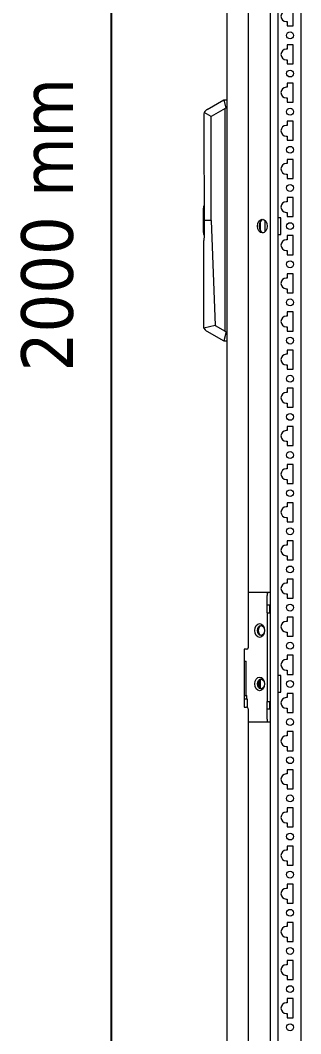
# Model space of a CAD drawing. Header units: millimetres. Extents: x 0 to 6300, y 0 to 4455.
# Drawn here: x 2801 to 2985, y 2411 to 3076 of the extents above; entities that cross this region are included whole.
import ezdxf
from ezdxf.enums import TextEntityAlignment as Align

# ---------------------------------------------------------------- set-up
doc = ezdxf.new("R2010")
doc.units = ezdxf.units.MM
doc.layers.add('AM_0', color=7, linetype='Continuous', lineweight=5)
doc.layers.add('EPLAN107', color=5, linetype='Continuous', lineweight=0)
doc.styles.add('Tahoma', font='')
doc.styles.get('Tahoma').set_extended_font_data('Tahoma')

# ---------------------------------------------------------------- blocks, each defined once
blk = doc.blocks.new('25_8807_0X0_1__P4_2_0_in_8808_000_1__2')
at = {"layer": 'AM_0'}
for start_param, end_param in [(3.335106, 3.745979), (5.678799, 6.089672)]:
    blk.add_ellipse((-380.69, 699.5), major_axis=(0, -3.25), ratio=0.707107, start_param=start_param, end_param=end_param, dxfattribs=at)
blk = doc.blocks.new('29_8XXX_00_21_M51_1__1_0_in_8808_000_1__2')
at = {"layer": 'AM_0'}
for p, q in [((-375.5, 759.5), (-390, 759.5)), ((-377.54, 751), (-377.54, 757.5)), ((-377.04, 759.5), (-377.1, 759.48)), ((-377.62, 746), (-377.62, 751)), ((-375.5, 751), (-377.62, 751)), ((-375.85, 746), (-375.85, 751)), ((-377.62, 746), (-375.5, 746)), ((-377.22, 688), (-377.22, 746)), ((-392.5, 692), (-390.81, 692)), ((-390.81, 689.5), (-390.81, 692)), ((-390.36, 689.5), (-392.5, 689.5)), ((-390.36, 684.02), (-390.36, 689.5)), ((-377.62, 683), (-377.62, 688)), ((-377.62, 688), (-375.5, 688)), ((-375.85, 683), (-375.85, 688)), ((-375.5, 683), (-377.62, 683)), ((-377.54, 676.5), (-377.54, 683)), ((-375.5, 674.5), (-390, 674.5)), ((-377.1, 674.52), (-377.04, 674.5))]:
    blk.add_line(p, q, dxfattribs=at)
for centre, major_axis, ratio, start_param, end_param in [((-377.02, 757.5), (0, 2), 0.258819, 0.149595, 1.570796), ((-382.46, 734.5), (0, 4.5), 0.707107, -6.283185, 0), ((-381.58, 734.5), (0, -3.25), 0.707107, -6.283185, 0), ((-381.05, 734.5), (0, -3.25), 0.707107, 3.257235, 6.167543), ((-382.46, 699.5), (0, 4.5), 0.707107, -6.283185, 0), ((-381.58, 699.5), (0, -3.25), 0.707107, -6.283185, 0), ((-381.05, 699.5), (0, -3.25), 0.707107, 3.257235, 6.167543), ((-377.02, 676.5), (0, 2), 0.258819, 1.570796, 2.991997)]:
    blk.add_ellipse(centre, major_axis=major_axis, ratio=ratio, start_param=start_param, end_param=end_param, dxfattribs=at)
blk = doc.blocks.new('35_8_00_25_M51_ES_2__0_in_8808_000_1__2')
at = {"layer": 'AM_0'}
for p, q in [((-419.5, 1011.25), (-419.5, 995.25)), ((-419.2, 1011.25), (-419.5, 1011.25)), ((-419.5, 995.25), (-419.2, 995.25))]:
    blk.add_line(p, q, dxfattribs=at)
blk = doc.blocks.new('36_8XXX_00_25_M51_1__0_in_8808_000_1__2')
at = {"layer": 'AM_0'}
for p, q in [((-416.83, 1076), (-406, 1082.25)), ((-405, 1076.5), (-414.27, 1071.44)), ((-406, 1082.25), (-404, 1082.25)), ((-406, 1082.25), (-404.53, 1076.77)), ((-404.53, 1076.77), (-405, 1076.5)), ((-405, 930.58), (-405, 1076.5)), ((-404, 1076.77), (-404.53, 1076.77)), ((-418.95, 1072.76), (-418.86, 993.25)), ((-414.27, 1071.44), (-418.79, 1074.04)), ((-414.27, 1003.25), (-414.27, 1071.44)), ((-419.01, 1012.79), (-419.2, 1012.15)), ((-419.2, 1012.15), (-419.2, 994.35)), ((-414.27, 1003.25), (-418.95, 1003.25)), ((-414.27, 1003.25), (-411.7, 934.27)), ((-419.2, 994.35), (-419.01, 993.71)), ((-418.86, 993.25), (-419, 989.99)), ((-419, 932.87), (-419, 989.99)), ((-418.94, 932.67), (-419, 932.87)), ((-411.7, 934.27), (-418.94, 932.67)), ((-417.09, 930.65), (-406, 924.25)), ((-411.7, 934.27), (-405, 930.58)), ((-404.4, 930.23), (-406, 924.25)), ((-405, 930.58), (-404.4, 930.23)), ((-404.4, 930.23), (-404, 930.23)), ((-406, 924.25), (-404, 924.25))]:
    blk.add_line(p, q, dxfattribs=at)
for points in [[(-416.83, 1076), (-417.36, 1075.65), (-418.34, 1074.69), (-418.79, 1074.04)], [(-418.79, 1074.04), (-418.95, 1072.82), (-418.95, 1072.76)], [(-418.94, 932.67), (-418.2, 931.55), (-417.54, 930.95), (-417.09, 930.65)]]:
    blk.add_lwpolyline(points, dxfattribs=at)
for centre, start, end in [((-418.53, 1012.65), 147.11082, 163.3), ((-418.53, 993.85), 196.7, 227.79167)]:
    blk.add_arc(centre, 0.5, start, end, dxfattribs=at)
blk = doc.blocks.new('37_880X_00_15_M51_1__0_in_8808_000_1__2')
at = {"layer": 'AM_0'}
for p, q in [((-404, 1991.5), (-404, 15)), ((-390, 1283.25), (-390, 723.25)), ((-382, 1002.51), (-382, 996.49)), ((-391, 722.25), (-392.5, 722.25)), ((-392.5, 722.25), (-392.5, 684.25)), ((-392.5, 714.5), (-391.2, 714.5)), ((-391.2, 692), (-391.2, 714.5)), ((-382, 702.46), (-382, 696.54)), ((-392.5, 684.25), (-391, 684.25)), ((-390, 683.25), (-390, 123.25))]:
    blk.add_line(p, q, dxfattribs=at)
for centre, start, end in [((-391, 723.25), 270, 0), ((-391, 683.25), 0, 90)]:
    blk.add_arc(centre, 1, start, end, dxfattribs=at)
blk = doc.blocks.new('39_8X0X_00_12_M51_1__3_0_in_8808_000_1__2')
at = {"layer": 'AM_0'}
for p, q in [((-375.5, 1975), (-375.5, 24)), ((-370.5, 1970), (-370.5, 29)), ((-355.5, 1955), (-355.5, 44)), ((-360.5, 1130.75), (-360.5, 1143.25)), ((-365, 1133.5), (-364.5, 1133.5)), ((-364.5, 1133.5), (-364.5, 1130.75)), ((-364.5, 1130.75), (-360.5, 1130.75)), ((-364.5, 1118.25), (-364.5, 1115.5)), ((-360.5, 1118.25), (-364.5, 1118.25)), ((-360.5, 1105.75), (-360.5, 1118.25)), ((-364.5, 1115.5), (-365, 1115.5)), ((-365, 1108.5), (-364.5, 1108.5)), ((-364.5, 1108.5), (-364.5, 1105.75)), ((-364.5, 1105.75), (-360.5, 1105.75)), ((-364.5, 1090.5), (-365, 1090.5)), ((-364.5, 1093.25), (-364.5, 1090.5)), ((-360.5, 1093.25), (-364.5, 1093.25)), ((-360.5, 1080.75), (-360.5, 1093.25)), ((-365, 1083.5), (-364.5, 1083.5)), ((-364.5, 1083.5), (-364.5, 1080.75)), ((-364.5, 1080.75), (-360.5, 1080.75)), ((-364.5, 1065.5), (-365, 1065.5)), ((-364.5, 1068.25), (-364.5, 1065.5)), ((-360.5, 1068.25), (-364.5, 1068.25)), ((-360.5, 1055.75), (-360.5, 1068.25)), ((-365, 1058.5), (-364.5, 1058.5)), ((-364.5, 1058.5), (-364.5, 1055.75)), ((-364.5, 1055.75), (-360.5, 1055.75)), ((-364.5, 1043.25), (-364.5, 1040.5)), ((-360.5, 1043.25), (-364.5, 1043.25)), ((-360.5, 1030.75), (-360.5, 1043.25)), ((-364.5, 1040.5), (-365, 1040.5)), ((-365, 1033.5), (-364.5, 1033.5)), ((-364.5, 1033.5), (-364.5, 1030.75)), ((-364.5, 1030.75), (-360.5, 1030.75)), ((-360.5, 1018.25), (-364.5, 1018.25)), ((-364.5, 1018.25), (-364.5, 1015.5)), ((-360.5, 1005.75), (-360.5, 1018.25)), ((-364.5, 1015.5), (-365, 1015.5)), ((-379, 1003.31), (-379, 995.69)), ((-368.5, 1005), (-370.5, 1005)), ((-368.5, 994), (-368.5, 1005)), ((-365, 1008.5), (-364.5, 1008.5)), ((-364.5, 1008.5), (-364.5, 1005.75)), ((-364.5, 1005.75), (-360.5, 1005.75)), ((-370.5, 994), (-368.5, 994)), ((-364.5, 990.5), (-365, 990.5)), ((-364.5, 993.25), (-364.5, 990.5)), ((-360.5, 993.25), (-364.5, 993.25)), ((-360.5, 980.75), (-360.5, 993.25)), ((-365, 983.5), (-364.5, 983.5)), ((-364.5, 983.5), (-364.5, 980.75)), ((-364.5, 980.75), (-360.5, 980.75)), ((-364.5, 965.5), (-365, 965.5)), ((-364.5, 968.25), (-364.5, 965.5)), ((-360.5, 968.25), (-364.5, 968.25)), ((-360.5, 955.75), (-360.5, 968.25)), ((-365, 958.5), (-364.5, 958.5)), ((-364.5, 958.5), (-364.5, 955.75)), ((-364.5, 955.75), (-360.5, 955.75)), ((-364.5, 943.25), (-364.5, 940.5)), ((-360.5, 943.25), (-364.5, 943.25)), ((-360.5, 930.75), (-360.5, 943.25)), ((-364.5, 940.5), (-365, 940.5)), ((-365, 933.5), (-364.5, 933.5)), ((-364.5, 933.5), (-364.5, 930.75)), ((-364.5, 930.75), (-360.5, 930.75)), ((-360.5, 918.25), (-364.5, 918.25)), ((-364.5, 918.25), (-364.5, 915.5)), ((-360.5, 905.75), (-360.5, 918.25)), ((-364.5, 915.5), (-365, 915.5)), ((-365, 908.5), (-364.5, 908.5)), ((-364.5, 908.5), (-364.5, 905.75)), ((-364.5, 905.75), (-360.5, 905.75)), ((-364.5, 890.5), (-365, 890.5)), ((-364.5, 893.25), (-364.5, 890.5)), ((-360.5, 893.25), (-364.5, 893.25)), ((-360.5, 880.75), (-360.5, 893.25)), ((-365, 883.5), (-364.5, 883.5)), ((-364.5, 883.5), (-364.5, 880.75)), ((-364.5, 880.75), (-360.5, 880.75)), ((-364.5, 865.5), (-365, 865.5)), ((-360.5, 868.25), (-364.5, 868.25)), ((-364.5, 868.25), (-364.5, 865.5)), ((-360.5, 855.75), (-360.5, 868.25)), ((-365, 858.5), (-364.5, 858.5)), ((-364.5, 858.5), (-364.5, 855.75)), ((-364.5, 855.75), (-360.5, 855.75)), ((-364.5, 840.5), (-365, 840.5)), ((-360.5, 843.25), (-364.5, 843.25)), ((-364.5, 843.25), (-364.5, 840.5)), ((-360.5, 830.75), (-360.5, 843.25)), ((-365, 833.5), (-364.5, 833.5)), ((-364.5, 833.5), (-364.5, 830.75)), ((-364.5, 830.75), (-360.5, 830.75)), ((-360.5, 818.25), (-364.5, 818.25)), ((-364.5, 818.25), (-364.5, 815.5)), ((-360.5, 805.75), (-360.5, 818.25)), ((-364.5, 815.5), (-365, 815.5)), ((-365, 808.5), (-364.5, 808.5)), ((-364.5, 808.5), (-364.5, 805.75)), ((-364.5, 805.75), (-360.5, 805.75)), ((-364.5, 790.5), (-365, 790.5)), ((-360.5, 793.25), (-364.5, 793.25)), ((-364.5, 793.25), (-364.5, 790.5)), ((-360.5, 780.75), (-360.5, 793.25)), ((-365, 783.5), (-364.5, 783.5)), ((-364.5, 783.5), (-364.5, 780.75)), ((-364.5, 780.75), (-360.5, 780.75)), ((-364.5, 765.5), (-365, 765.5)), ((-360.5, 768.25), (-364.5, 768.25)), ((-364.5, 768.25), (-364.5, 765.5)), ((-360.5, 755.75), (-360.5, 768.25)), ((-365, 758.5), (-364.5, 758.5)), ((-364.5, 758.5), (-364.5, 755.75)), ((-364.5, 755.75), (-360.5, 755.75)), ((-364.5, 740.5), (-365, 740.5)), ((-364.5, 743.25), (-364.5, 740.5)), ((-360.5, 743.25), (-364.5, 743.25)), ((-360.5, 730.75), (-360.5, 743.25)), ((-365, 733.5), (-364.5, 733.5)), ((-364.5, 733.5), (-364.5, 730.75)), ((-364.5, 730.75), (-360.5, 730.75)), ((-360.5, 718.25), (-364.5, 718.25)), ((-364.5, 718.25), (-364.5, 715.5)), ((-360.5, 705.75), (-360.5, 718.25)), ((-364.5, 715.5), (-365, 715.5)), ((-368.5, 705), (-370.5, 705)), ((-368.5, 694), (-368.5, 705)), ((-365, 708.5), (-364.5, 708.5)), ((-364.5, 708.5), (-364.5, 705.75)), ((-364.5, 705.75), (-360.5, 705.75)), ((-370.5, 694), (-368.5, 694)), ((-360.5, 693.25), (-364.5, 693.25)), ((-364.5, 693.25), (-364.5, 690.5)), ((-360.5, 680.75), (-360.5, 693.25)), ((-364.5, 690.5), (-365, 690.5)), ((-365, 683.5), (-364.5, 683.5)), ((-364.5, 683.5), (-364.5, 680.75)), ((-364.5, 680.75), (-360.5, 680.75)), ((-364.5, 665.5), (-365, 665.5)), ((-360.5, 668.25), (-364.5, 668.25)), ((-364.5, 668.25), (-364.5, 665.5)), ((-360.5, 655.75), (-360.5, 668.25)), ((-365, 658.5), (-364.5, 658.5)), ((-364.5, 658.5), (-364.5, 655.75)), ((-364.5, 655.75), (-360.5, 655.75)), ((-364.5, 640.5), (-365, 640.5)), ((-364.5, 643.25), (-364.5, 640.5)), ((-360.5, 643.25), (-364.5, 643.25)), ((-360.5, 630.75), (-360.5, 643.25)), ((-365, 633.5), (-364.5, 633.5)), ((-364.5, 633.5), (-364.5, 630.75)), ((-364.5, 630.75), (-360.5, 630.75)), ((-364.5, 618.25), (-364.5, 615.5)), ((-360.5, 618.25), (-364.5, 618.25)), ((-360.5, 605.75), (-360.5, 618.25)), ((-364.5, 615.5), (-365, 615.5)), ((-365, 608.5), (-364.5, 608.5)), ((-364.5, 608.5), (-364.5, 605.75)), ((-364.5, 605.75), (-360.5, 605.75)), ((-364.5, 593.25), (-364.5, 590.5)), ((-360.5, 593.25), (-364.5, 593.25)), ((-360.5, 580.75), (-360.5, 593.25)), ((-364.5, 590.5), (-365, 590.5)), ((-365, 583.5), (-364.5, 583.5)), ((-364.5, 583.5), (-364.5, 580.75)), ((-364.5, 580.75), (-360.5, 580.75)), ((-364.5, 565.5), (-365, 565.5)), ((-364.5, 568.25), (-364.5, 565.5)), ((-360.5, 568.25), (-364.5, 568.25)), ((-360.5, 555.75), (-360.5, 568.25)), ((-365, 558.5), (-364.5, 558.5)), ((-364.5, 558.5), (-364.5, 555.75)), ((-364.5, 555.75), (-360.5, 555.75)), ((-364.5, 540.5), (-365, 540.5)), ((-364.5, 543.25), (-364.5, 540.5)), ((-360.5, 543.25), (-364.5, 543.25)), ((-360.5, 530.75), (-360.5, 543.25)), ((-365, 533.5), (-364.5, 533.5)), ((-364.5, 533.5), (-364.5, 530.75)), ((-364.5, 530.75), (-360.5, 530.75)), ((-364.5, 518.25), (-364.5, 515.5)), ((-360.5, 518.25), (-364.5, 518.25)), ((-360.5, 505.75), (-360.5, 518.25)), ((-364.5, 515.5), (-365, 515.5)), ((-365, 508.5), (-364.5, 508.5)), ((-364.5, 508.5), (-364.5, 505.75)), ((-364.5, 505.75), (-360.5, 505.75)), ((-364.5, 493.25), (-364.5, 490.5)), ((-360.5, 493.25), (-364.5, 493.25)), ((-360.5, 480.75), (-360.5, 493.25)), ((-364.5, 490.5), (-365, 490.5)), ((-365, 483.5), (-364.5, 483.5)), ((-364.5, 483.5), (-364.5, 480.75)), ((-364.5, 480.75), (-360.5, 480.75))]:
    blk.add_line(p, q, dxfattribs=at)
for centre in [(-362.5, 1124.5), (-362.5, 1099.5), (-362.5, 1074.5), (-362.5, 1049.5), (-362.5, 1024.5), (-362.5, 999.5), (-362.5, 974.5), (-362.5, 949.5), (-362.5, 924.5), (-362.5, 899.5), (-362.5, 874.5), (-362.5, 849.5), (-362.5, 824.5), (-362.5, 799.5), (-362.5, 774.5), (-362.5, 749.5), (-362.5, 724.5), (-362.5, 699.5), (-362.5, 674.5), (-362.5, 649.5), (-362.5, 624.5), (-362.5, 599.5), (-362.5, 574.5), (-362.5, 549.5), (-362.5, 524.5), (-362.5, 499.5), (-362.5, 474.5)]:
    blk.add_circle(centre, 2.25, dxfattribs=at)
for centre in [(-365, 1137), (-365, 1112), (-365, 1087), (-365, 1062), (-365, 1037), (-365, 1012), (-365, 987), (-365, 962), (-365, 937), (-365, 912), (-365, 887), (-365, 862), (-365, 837), (-365, 812), (-365, 787), (-365, 762), (-365, 737), (-365, 712), (-365, 687), (-365, 662), (-365, 637), (-365, 612), (-365, 587), (-365, 562), (-365, 537), (-365, 512), (-365, 487)]:
    blk.add_arc(centre, 3.5, 90, 270, dxfattribs=at)
for centre, start_param, end_param in [((-380.69, 999.5), -6.283185, 0), ((-379.63, 999.5), 3.309041, 6.115737), ((-379.63, 699.5), 4.005547, 5.419231)]:
    blk.add_ellipse(centre, major_axis=(0, -4.5), ratio=0.707107, start_param=start_param, end_param=end_param, dxfattribs=at)

msp = doc.modelspace()

# ---------------------------------------------------------------- linework, layer by layer
at = {"layer": 'EPLAN107', "color": 5, "linetype": 'Continuous', "lineweight": 25, "ltscale": 4}
msp.add_line((2860.71, 3926.55), (2860.71, 1956.55), dxfattribs=at)

# ---------------------------------------------------------------- block references
for name in ['37_880X_00_15_M51_1__0_in_8808_000_1__2', '39_8X0X_00_12_M51_1__3_0_in_8808_000_1__2', '36_8XXX_00_25_M51_1__0_in_8808_000_1__2', '35_8_00_25_M51_ES_2__0_in_8808_000_1__2', '29_8XXX_00_21_M51_1__1_0_in_8808_000_1__2', '25_8807_0X0_1__P4_2_0_in_8808_000_1__2']:
    msp.add_blockref(name, (3340.48, 1941.1))

# ---------------------------------------------------------------- texts
at = {"layer": 'EPLAN107', "color": 5, "style": 'Tahoma'}
msp.add_text('2000 mm', height=33.862, rotation=90, dxfattribs=at).set_placement((2845.71, 2941.55), align=Align.BOTTOM_CENTER)

doc.saveas('drawing.dxf')
